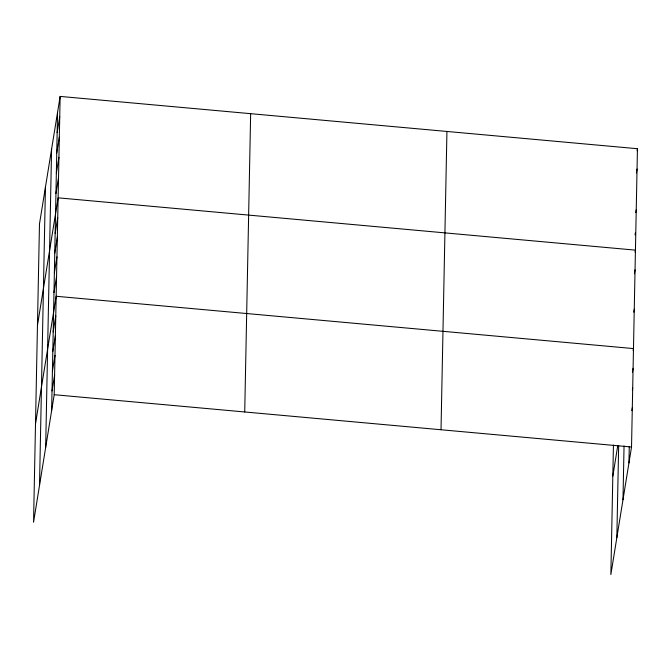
<?xml version="1.0" encoding="UTF-8"?>
<svg xmlns="http://www.w3.org/2000/svg" width="671" height="671" viewBox="0 0 671 671"><rect width="100%" height="100%" fill="white"/><g stroke="black" fill="none" stroke-linecap="round" stroke-linejoin="round"><path stroke-width="1.01" d="M39.514 485.443L45.443 187.15M45.662 447.482L51.583 149.197M51.633 410.644L57.555 112.359M60.138 96.414L39.472 223.988L33.55 522.281L54.208 394.707L60.138 96.414L637.45 148.719L631.528 447.012L610.862 574.586L613.437 445.066M244.722 411.969L250.652 113.676M441.015 429.75L446.936 131.457M616.834 537.748L618.662 445.527M622.982 499.794L624.047 445.913M628.945 462.948L629.272 446.374M57.152 132.64L59.736 116.704M56.75 152.921L59.333 136.985M56.347 173.21L58.931 157.266M55.945 193.491L58.528 177.555M37.459 325.41L58.125 197.836L635.437 250.14L635.11 252.128M55.148 233.458L57.731 217.521M54.762 253.152L57.337 237.207M54.368 272.837L56.951 256.892M53.974 292.522L56.557 276.586M35.504 423.846L56.163 296.272L633.483 348.576L633.156 350.572M53.194 331.902L55.777 315.957M52.799 351.587L55.383 335.643M52.413 371.273L54.997 355.328M52.019 390.958L54.603 375.022M637.131 150.715L637.45 148.719M636.402 172.992L637.047 169.008M635.756 212.564L636.242 209.57M635.034 234.833L635.353 232.845M634.397 273.81L635.043 269.826M633.776 312.191L634.263 309.205M612.816 476.15L617.79 445.452M632.443 372.246L633.088 368.262M632.376 389.943L632.703 387.947M631.822 410.627L632.308 407.641M54.208 394.707L631.528 447.012"/></g></svg>
